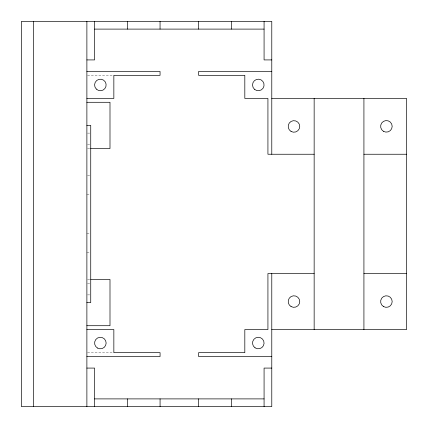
<?xml version="1.0" encoding="UTF-8"?>
<svg xmlns="http://www.w3.org/2000/svg" width="428" height="428" viewBox="0 0 428 428"><rect width="100%" height="100%" fill="white"/><g stroke="black" fill="none" stroke-linecap="round" stroke-linejoin="round"><path stroke-width="0.32" stroke-dasharray="2.14 1.6" d="M87.542 75.328L113.206 75.328M87.526 133.108L90.736 133.108M87.526 144.664L90.736 144.664M87.526 148.516L90.094 148.516M87.526 175.48L90.094 175.48M86.884 194.74L90.094 194.74M86.884 233.26L90.094 233.26M86.884 252.52L90.094 252.52M87.542 279.484L90.185 279.484M87.526 283.336L90.736 283.336M87.526 294.892L90.094 294.892M87.542 352.672L113.19 352.672"/><path stroke-width="0.64" d="M94.588 29.104L264.076 29.104M86.884 59.92L94.588 59.92L94.588 21.4M271.78 59.92L264.076 59.92L264.076 21.4M86.884 71.476L160.056 71.476L160.056 75.328L113.848 75.328L113.848 98.44L86.884 98.44M271.78 71.476L198.592 71.476L198.592 75.328L244.816 75.328L244.816 98.44L267.928 98.44L267.928 154.246L314.152 154.246M271.78 98.44L406.6 98.44L406.6 329.56L271.78 329.56M86.884 102.292L109.996 102.292L109.996 148.516L90.736 148.516M86.884 125.404L90.736 125.404L90.736 302.596L86.884 302.596M363.923 154.246L406.6 154.246M314.152 273.562L267.928 273.562L267.928 329.56L244.816 329.56L244.816 352.672L198.592 352.672L198.592 356.524L271.78 356.524M363.923 273.562L406.6 273.562M90.848 279.484L109.996 279.484L109.996 325.708L86.884 325.708M86.884 329.56L113.848 329.56L113.848 352.672L160.072 352.672L160.072 356.524L86.884 356.524M86.884 368.08L94.588 368.08L94.588 406.6M271.78 368.08L264.076 368.08L264.076 406.6M94.588 398.896L264.076 398.896M363.923 98.44L363.923 329.56M314.152 98.44L314.152 329.56M271.78 154.246L271.78 21.4L21.4 21.4L21.4 406.6L271.78 406.6L271.78 273.562M231.334 21.4L231.334 29.104M231.334 398.896L231.334 406.6M198.592 21.4L198.592 29.104M198.592 398.896L198.592 406.6M160.056 21.4L160.056 29.104M160.072 398.896L160.072 406.6M127.33 21.4L127.33 29.104M127.33 398.896L127.33 406.6M86.884 21.4L86.884 406.6M33.641 21.4L33.641 406.6M383.515 306.566A5.778 5.778 0 0 0 392.182 301.558A5.778 5.778 0 0 0 383.515 296.556A5.778 5.778 0 0 0 383.515 306.566M291.067 306.566A5.778 5.778 0 0 0 299.734 301.558A5.778 5.778 0 0 0 291.067 296.556A5.778 5.778 0 0 0 291.067 306.566M291.067 131.444A5.778 5.778 0 0 0 299.734 126.442A5.778 5.778 0 0 0 291.067 121.434A5.778 5.778 0 0 0 291.067 131.444M383.515 131.348A5.778 5.778 0 0 0 392.182 126.34A5.778 5.778 0 0 0 383.515 121.338A5.778 5.778 0 0 0 383.515 131.348M254.569 89.372A5.778 5.778 0 0 0 263.985 85.985A5.778 5.778 0 0 0 256.34 79.522A5.778 5.778 0 0 0 254.569 89.372M255.051 347.82A5.778 5.778 0 0 0 264.06 343.465A5.778 5.778 0 0 0 255.784 337.842A5.778 5.778 0 0 0 255.051 347.82M97.477 348.044A5.778 5.778 0 0 0 106.144 343.042A5.778 5.778 0 0 0 97.477 338.04A5.778 5.778 0 0 0 97.477 348.044M96.279 89.045A5.778 5.778 0 0 0 105.946 86.456A5.778 5.778 0 0 0 98.868 79.378A5.778 5.778 0 0 0 96.279 89.045"/></g></svg>
